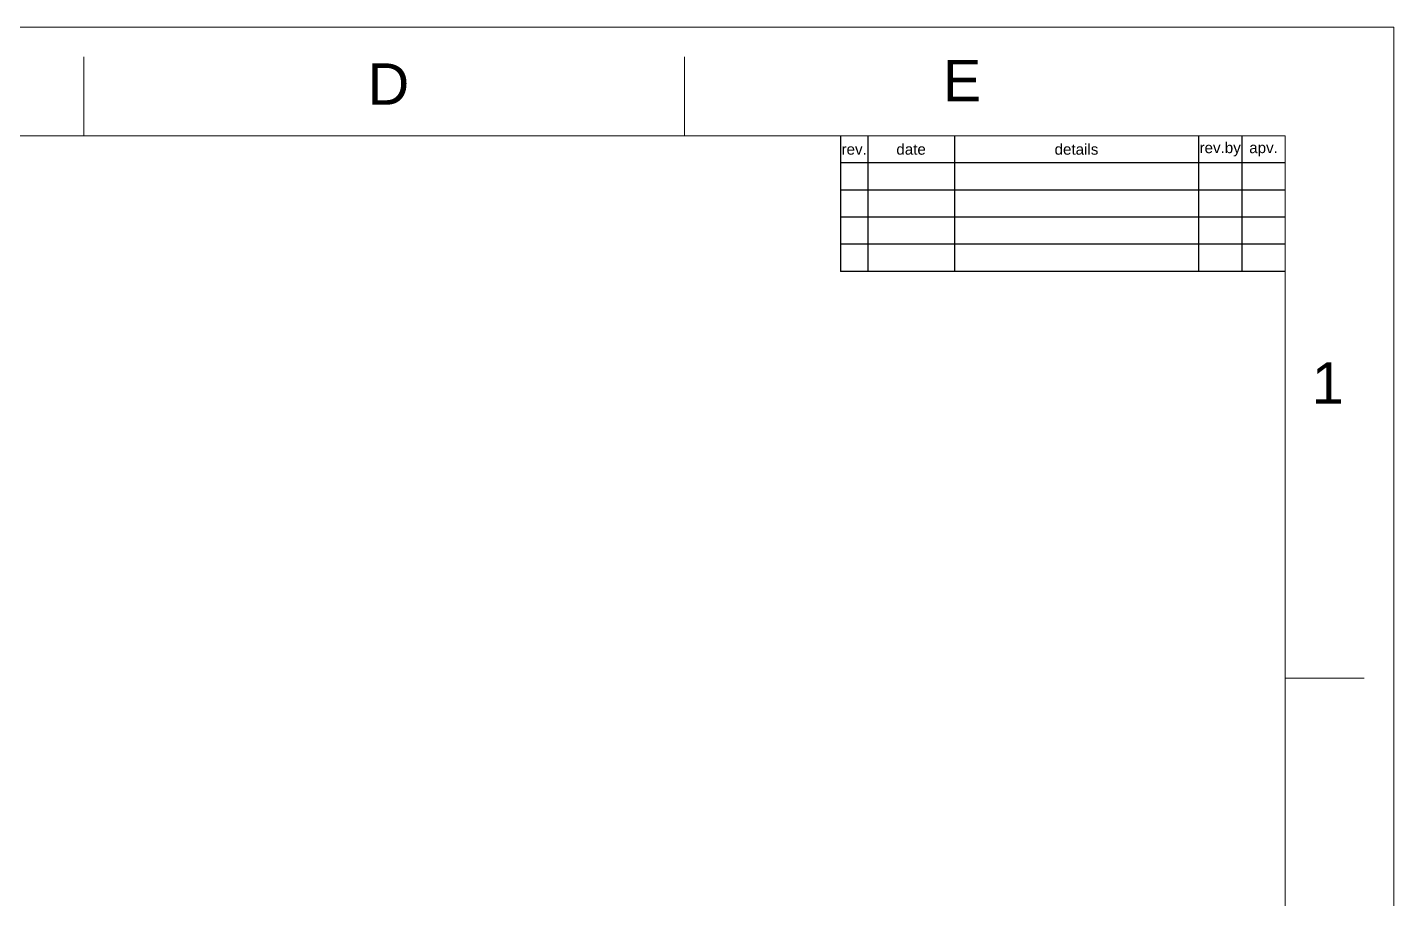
# Model space of a CAD drawing. Header units: millimetres. Extents: x 5438 to 6032, y -2661 to -1821.
# Drawn here: x 5779.7 to 6031.7, y -1981.5 to -1820.8 of the extents above; entities that cross this region are included whole.
import ezdxf

# ---------------------------------------------------------------- set-up
doc = ezdxf.new("R2010")
doc.units = ezdxf.units.MM
doc.header["$LTSCALE"] = 0.1
doc.layers.get('0').update_dxf_attribs({"lineweight": 15})
doc.layers.add('FORM', color=7, linetype='Continuous')
doc.layers.add('TEXT', color=2, linetype='Continuous')
doc.styles.get("Standard").update_dxf_attribs({"font": 'arial.ttf'})

msp = doc.modelspace()

# ---------------------------------------------------------------- linework, layer by layer
at = {"color": 7, "linetype": 'Continuous'}
for p, q in [((5437.7035, -1820.7943), (6031.7033, -1820.7943)), ((6031.7035, -1820.7943), (6031.7035, -2660.7941)), ((5790.1034, -1840.7942), (5790.1034, -1826.2582)), ((5900.9034, -1840.7942), (5900.9034, -1826.2582)), ((6011.7034, -1840.7943), (5457.7035, -1840.7943)), ((6011.7034, -2640.7941), (6011.7034, -1840.7943)), ((6011.7034, -1940.7943), (6026.2395, -1940.7943))]:
    msp.add_line(p, q, dxfattribs=at)
at = {"layer": 'FORM'}
for p, q in [((5929.7034, -1840.7943), (5929.7034, -1865.7943)), ((5934.7034, -1840.7943), (5934.7034, -1865.7943)), ((5950.7034, -1840.7943), (5950.7034, -1865.7943)), ((5995.7034, -1840.7943), (5995.7034, -1865.7943)), ((6003.7034, -1840.7943), (6003.7034, -1865.7943)), ((6011.7034, -1845.7943), (5929.7034, -1845.7943)), ((6011.7034, -1850.7943), (5929.7034, -1850.7943)), ((6011.7034, -1855.7943), (5929.7034, -1855.7943)), ((6011.7034, -1860.7943), (5929.7034, -1860.7943)), ((6011.7034, -1865.7943), (5929.7034, -1865.7943))]:
    msp.add_line(p, q, dxfattribs=at)

# ---------------------------------------------------------------- texts
at = {"char_height": 7.6238, "attachment_point": 5}
for s, width, insert in [('E', 10, (5952.0999, -1830.6131)), ('D', 10, (5846.3064, -1831.2472)), ('1', 50, (6019.5547, -1886.3879))]:
    msp.add_mtext_dynamic_manual_height_columns(s, width=width, gutter_width=12.5, heights=[0], dxfattribs=dict(at, insert=insert))
at = {"layer": 'TEXT', "char_height": 2, "attachment_point": 5}
for s, width, insert in [('rev.by', 8, (5999.7034, -1843.2943)), ('rev.', 5, (5932.2034, -1843.2943)), ('date', 16, (5942.7034, -1843.2943)), ('details', 45, (5973.2034, -1843.2943)), ('apv.', 8, (6007.7034, -1843.2943))]:
    msp.add_mtext_dynamic_manual_height_columns(s, width=width, gutter_width=12.5, heights=[0], dxfattribs=dict(at, insert=insert))

doc.saveas('drawing.dxf')
